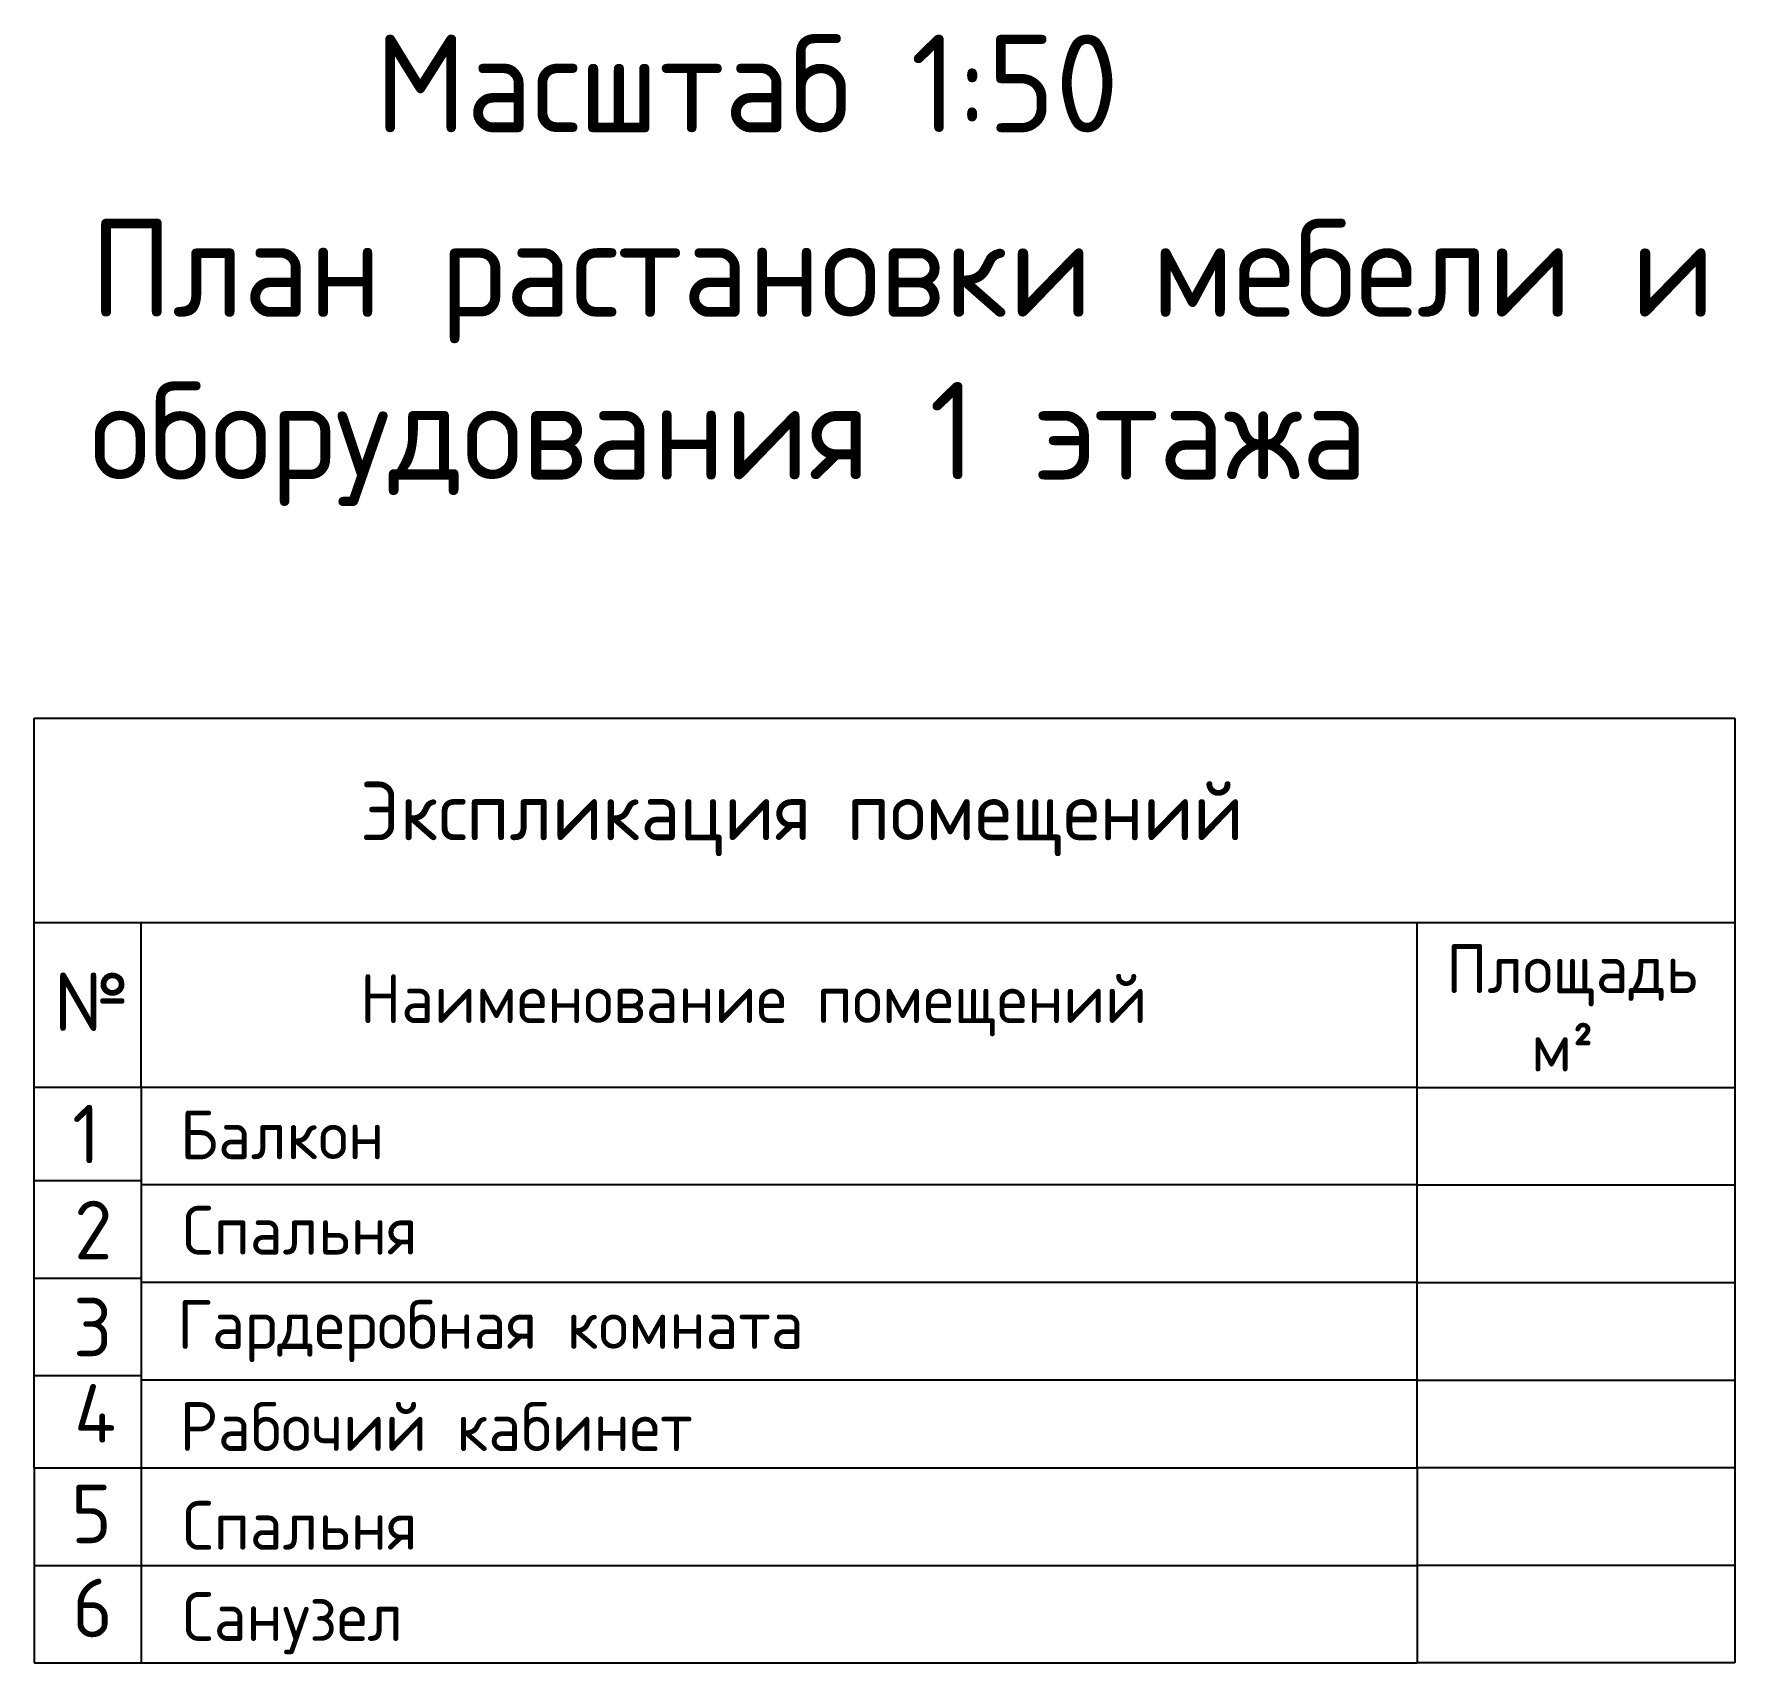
# Model space of a CAD drawing. Header units: millimetres. Extents: x -36495272392165 to 352544598049420, y -228287860276617 to 83349.
# Drawn here: x 32890 to 41600, y 8160 to 16505 of the extents above; entities that cross this region are included whole.
import ezdxf

# ---------------------------------------------------------------- set-up
doc = ezdxf.new("R2010")
doc.units = ezdxf.units.MM
doc.header["$MEASUREMENT"] = 0
doc.styles.get("Standard").update_dxf_attribs({"font": 'GOST Common.ttf'})
doc.styles.add('{18b73a54-fa43-428c-adcb-c1c7bbdf2c84}', font='Simplex.shx')

msp = doc.modelspace()

# ---------------------------------------------------------------- linework, layer by layer
at = {"color": 7}
for p, q in [((32889.6, 11954.3), (32889.6, 13000.2)), ((32889.6, 13000.2), (41600.5, 13000.2)), ((41600.5, 13000.2), (41600.5, 11954.3)), ((32889.6, 9160.3), (32889.6, 11954.3)), ((32889.6, 11954.3), (41600.5, 11954.3)), ((33438.4, 11587.8), (33438.4, 11954.3)), ((39972.6, 11109.2), (39972.6, 11954.3)), ((41600.5, 11954.3), (41600.5, 9160.3)), ((33438.4, 11109.2), (33438.4, 11587.8)), ((33438.4, 11109.2), (32889.6, 11109.2)), ((33500.8, 11109.2), (32889.6, 11109.2)), ((33438.4, 11109.2), (33438.4, 9160.3)), ((39972.6, 11109.2), (33438.4, 11109.2)), ((39972.6, 9160.3), (39972.6, 11109.2)), ((39972.6, 11109.2), (41600.5, 11109.2)), ((33438.4, 10630.7), (32889.6, 10630.7)), ((39972.6, 10609.2), (33438.4, 10609.2)), ((39972.6, 10609.2), (41600.5, 10609.2)), ((33438.4, 10130.7), (32889.6, 10130.7)), ((39972.6, 10109.2), (33438.4, 10109.2)), ((39972.6, 10109.2), (41600.5, 10109.2)), ((33438.4, 9630.7), (32889.6, 9630.7)), ((39972.6, 9609.2), (33438.4, 9609.2)), ((39972.6, 9609.2), (41600.5, 9609.2)), ((32889.6, 9160.3), (33438.4, 9160.3)), ((32889.6, 9160.3), (32889.6, 8160.3)), ((33438.4, 9160.3), (39972.6, 9160.3)), ((33438.6, 9160.3), (33438.6, 8160.3)), ((39972.5, 9160.3), (39972.5, 8160.3)), ((41600.5, 9160.3), (39972.6, 9160.3)), ((41600.5, 9160.3), (41600.5, 8160.3)), ((32889.6, 8660.3), (33438.4, 8660.3)), ((33438.4, 8660.3), (39972.6, 8660.3)), ((41600.5, 8660.3), (39972.6, 8660.3)), ((32889.6, 8160.3), (33438.4, 8160.3)), ((33438.4, 8160.3), (39972.6, 8160.3)), ((41600.5, 8160.3), (39972.6, 8160.3))]:
    msp.add_line(p, q, dxfattribs=at)

# ---------------------------------------------------------------- texts
for s, height, p in [('Экспликация помещений', 300, (34559.1, 12375.1)), ('Площадь', 250, (40121.8, 11591.8)), ('Наименование помещений', 250, (34559.1, 11438.7)), ('м²', 250, (40556, 11190.7)), ('Балкон', 250, (33637.4, 10741)), ('Спальня', 250, (33650.2, 10252.2)), ('Гардеробная комната', 250, (33623.3, 9769.5)), ('Рабочий кабинет', 250, (33635.4, 9246.3)), ('Спальня', 250, (33650.2, 8740.3)), ('Санузел', 250, (33650.2, 8273.3))]:
    msp.add_text(s, height=height, dxfattribs=at).set_placement(p)
at = {"color": 7, "attachment_point": 1, "style": '{18b73a54-fa43-428c-adcb-c1c7bbdf2c84}'}
for s, width, insert, char_height in [('{\\fGOST Common|b0|i0|c204|p34;Масштаб 1\\fGOST Common|b0|i0|c0|p34;:50}', 4515.405, (34635.2, 16501.8), 500), ('{\\fGOST Common|b0|i0|c204|p34;План растановки мебели и оборудования \\fGOST Common|b0|i0|c0|p34;1\\fGOST Common|b0|i0|c204|p34; этажа}', 8308.347, (33177.5, 15556.4), 500), ('{\\fGOST Common|b0|i0|c204|p34;№}', 300, (32992.7, 11696.7), 300), ('{\\fGOST Common|b0|i0|c0|p34;1}', 300, (33085.1, 11019.7), 300), ('{\\fGOST Common|b0|i0|c0|p34;2}', 300, (33095.2, 10528.1), 300), ('{\\fGOST Common|b0|i0|c0|p34;3}', 300, (33089.4, 10030.8), 300), ('{\\fGOST Common|b0|i0|c0|p34;4}', 300, (33095.2, 9588.8), 300), ('{\\fGOST Common|b0|i0|c0|p34;5}', 300, (33079.4, 9074), 300), ('{\\fGOST Common|b0|i0|c0|p34;6}', 300, (33085.8, 8592.2), 300)]:
    msp.add_mtext_dynamic_manual_height_columns(s, width=width, gutter_width=11072.2, heights=[0], dxfattribs=dict(at, insert=insert, char_height=char_height))

doc.saveas('drawing.dxf')
